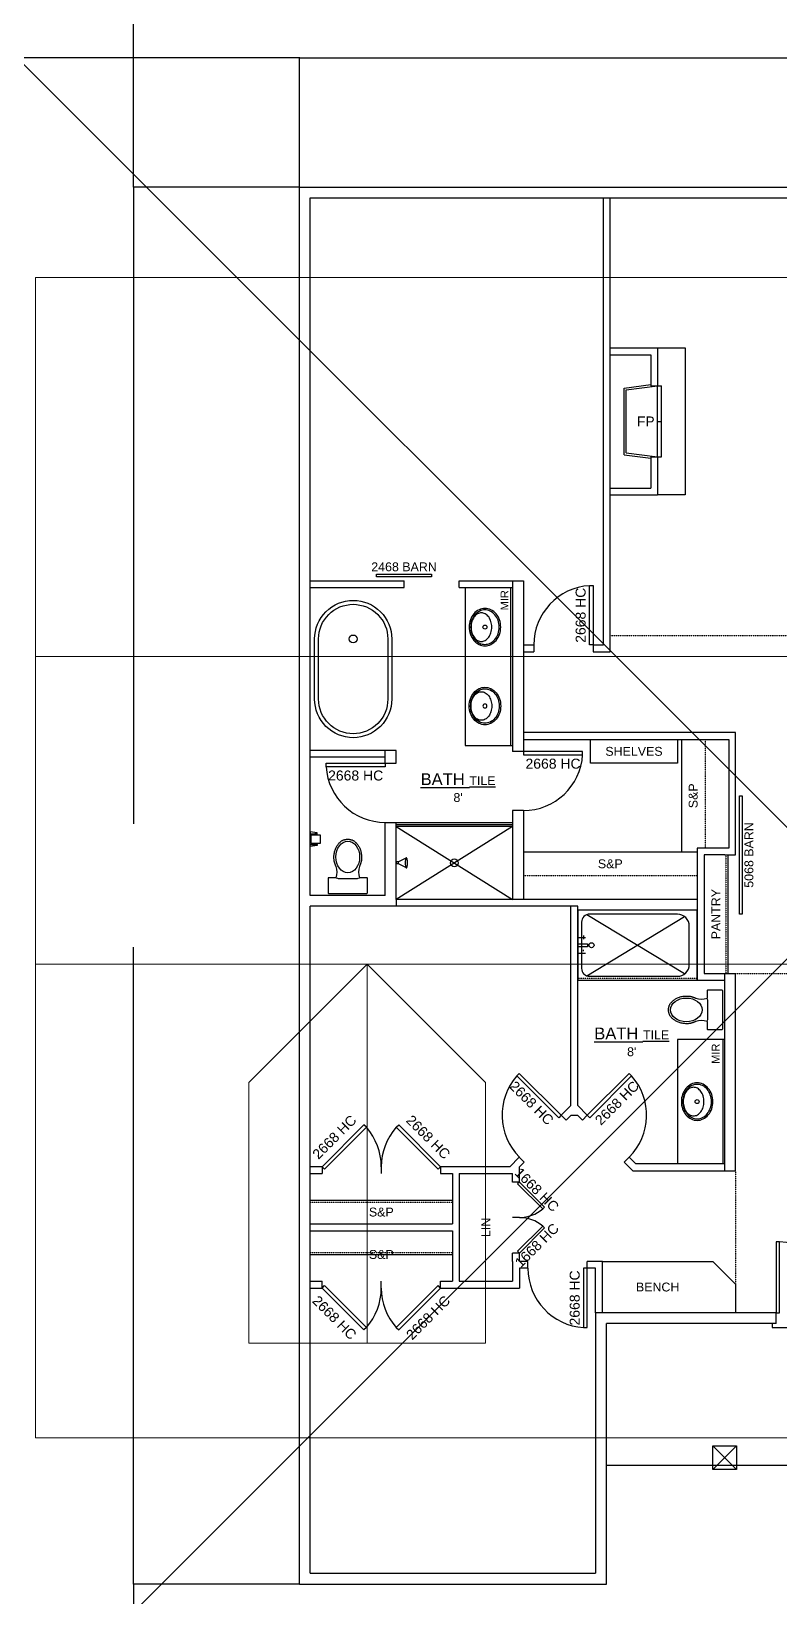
# Model space of a CAD drawing. Header units: inches. Extents: x -566 to 3217, y -8304 to 6564.
# Drawn here: x 184 to 563, y 243 to 1037 of the extents above; entities that cross this region are included whole.
import ezdxf

# ---------------------------------------------------------------- set-up
doc = ezdxf.new("R2010")
doc.units = ezdxf.units.IN
doc.header["$MEASUREMENT"] = 0
doc.header["$PDMODE"] = 1
doc.header["$PDSIZE"] = -2
doc.linetypes.add('CENTER2', pattern=[0.027, 0.018, -0.003, 0.003, -0.003])
doc.linetypes.add('HIDDEN2', pattern=[0.0045, 0.003, -0.0015])
doc.layers.get('0').update_dxf_attribs({"lineweight": 25})
doc.layers.get('DEFPOINTS').update_dxf_attribs({"lineweight": 25})
for name, color, linetype, lineweight, true_color in [('1-CAB', 40, 'Continuous', 25, 0xffbf00), ('1-DIM', 22, 'Continuous', 25, 0xcc3300), ('1-DOOR', 9, 'Continuous', 25, 0xc0c0c0), ('1-FIX', 1, 'Continuous', 25, 0xff0000), ('1-FIX-F', 1, 'Continuous', 25, 0xff0000), ('1-MISC', 40, 'Continuous', 25, 0xffbf00), ('1-SOFFIT', 9, 'HIDDEN2', 25, 0xc0c0c0), ('1-WALL', 3, 'Continuous', 25, 0x00ff00), ('RA-LINE', 2, 'Continuous', 25, 0xffff00)]:
    doc.layers.add(name, color=color, linetype=linetype, lineweight=lineweight, true_color=true_color)
doc.layers.add('1-RMNAME', color=7, linetype='Continuous', lineweight=25)
doc.layers.add('1-TEXT', color=7, linetype='Continuous', lineweight=25)
doc.styles.add('Arial', font='arial.ttf')
doc.dimstyles.new('ANNOT', dxfattribs={"dimtxt": 0.083333, "dimasz": 0.18, "dimexe": 5e-05, "dimexo": 3.125e-05, "dimgap": 4.5e-05, "dimtad": 1, "dimdec": 3, "dimdsep": 46, "dimlunit": 4, "dimtxsty": 'Arial', "dimblk": 'VW_SLASH', "dimblk1": 'VW_SLASH', "dimblk2": 'VW_SLASH', "dimcen": 0, "dimdle": 5e-05, "dimazin": 0, "dimtfac": 1, "dimtdec": 3, "dimtix": 1, "dimtmove": 0, "dimatfit": 0, "dimldrblk": 'VW_SLASH', "dimfxl": 1, "dimfrac": 2, "dimtolj": 1, "dimarcsym": 0})

# ---------------------------------------------------------------- blocks, each defined once
blk = doc.blocks.new('VW_SLASH')
at = {"color": 0, "linetype": 'ByBlock', "lineweight": -2, "transparency": 16777216}
blk.add_line((0.0003, 0), (-1, 0), dxfattribs=at)
at = {"color": 0, "linetype": 'Continuous', "lineweight": 5, "transparency": 16777216, "flags": 128}
blk.add_lwpolyline([(0.0001, 0.0001), (-0.0001, -0.0001)], dxfattribs=at)
blk = doc.blocks.new('*D392')
at = {"layer": '1-DIM', "color": 0, "lineweight": -2}
for p, q in [((235.63, 1317.89), (235.63, 1677.89)), ((319.67, 957.89), (235.53, 957.89)), ((235.63, 957.89), (235.63, 635.19)), ((235.63, 249.85), (235.63, 572.55)), ((319.67, 249.85), (235.53, 249.85)), ((235.63, -110.15), (235.63, -470.15))]:
    blk.add_line(p, q, dxfattribs=at)
at = {"layer": 'DEFPOINTS', "color": 0}
for p in [(235.63, 957.89), (319.67, 957.89), (319.67, 249.85)]:
    blk.add_point(p, dxfattribs=at)
at = {"layer": '1-DIM', "color": 0, "lineweight": -2, "xscale": 360, "yscale": 360, "zscale": 360}
for p, rotation in [((235.63, 957.89), 270), ((235.63, 249.85), 90)]:
    blk.add_blockref('VW_SLASH', p, dxfattribs=dict(at, rotation=rotation))
at = {"layer": '1-DIM', "color": 0, "insert": (235.63, 603.87), "char_height": 0.0833, "attachment_point": 5, "rotation": 90, "style": 'Arial'}
blk.add_mtext("\\A1;59'", dxfattribs=at)
blk = doc.blocks.new('*D393')
at = {"layer": '1-DIM', "color": 0, "lineweight": -2}
for p, q in [((-40.29, 1023.35), (-400.29, 1023.35)), ((319.71, 858.29), (319.71, 1023.45)), ((319.71, 1023.35), (600.32, 1023.35)), ((943.57, 1023.35), (662.96, 1023.35)), ((943.57, 862.03), (943.57, 1023.45)), ((1303.57, 1023.35), (1663.57, 1023.35))]:
    blk.add_line(p, q, dxfattribs=at)
at = {"layer": 'DEFPOINTS', "color": 0}
for p in [(943.57, 1023.35), (319.71, 858.29), (943.57, 862.03)]:
    blk.add_point(p, dxfattribs=at)
at = {"layer": '1-DIM', "color": 0, "lineweight": -2, "xscale": 360, "yscale": 360, "zscale": 360}
blk.add_blockref('VW_SLASH', (319.71, 1023.35), dxfattribs=at)
at = {"layer": '1-DIM', "color": 0, "lineweight": -2, "xscale": 360, "yscale": 360, "zscale": 360, "rotation": 180}
blk.add_blockref('VW_SLASH', (943.57, 1023.35), dxfattribs=at)
at = {"layer": '1-DIM', "color": 0, "insert": (631.64, 1023.35), "char_height": 0.0833, "attachment_point": 5, "style": 'Arial'}
blk.add_mtext("\\A1;52'", dxfattribs=at)
blk = doc.blocks.new('Group-197')
for p, q in [((-897.06, 1759.85), (-896.35, 1759.64)), ((-895.64, 1759.35), (-886.6, 1759.35)), ((-885.89, 1759.64), (-885.18, 1759.85))]:
    blk.add_line(p, q)
at = {"flags": 128}
blk.add_lwpolyline([(-897.06, 1759.85), (-900.62, 1759.85, 0.414214), (-901.12, 1759.35), (-901.12, 1752.35, 0.414214), (-900.62, 1751.85), (-881.62, 1751.85, 0.414214), (-881.12, 1752.35), (-881.12, 1759.35, 0.414214), (-881.62, 1759.85), (-885.18, 1759.85)], format="xyb", dxfattribs=at)
for centre, radius, start, end in [((-904.8, 1762.72), 8.26, 339.69023, 20.30977), ((-877.44, 1762.72), 8.26, 159.69023, 200.30977), ((-895.64, 1760.35), 1, 225, 270), ((-886.6, 1760.35), 1, 270, 315)]:
    blk.add_arc(centre, radius, start, end)
blk.add_ellipse((-891.12, 1770.35), major_axis=(0, -8), ratio=0.75)
blk.add_open_spline([(-897.06, 1765.58), (-897.46, 1766.42), (-898.36, 1769.63), (-897.52, 1774.91), (-894.48, 1778.63), (-891.89, 1779.35), (-890.35, 1779.35), (-887.76, 1778.63), (-884.72, 1774.91), (-883.88, 1769.63), (-884.78, 1766.42), (-885.18, 1765.58)], degree=2)
blk = doc.blocks.new('SHWR_HEAD')
for p, q in [((-5.21, 2.5), (-1.21, 0.5)), ((-1.21, 0.5), (-0.21, 0.5)), ((-5.21, -2.5), (-1.21, -0.5)), ((-1.21, -0.5), (-0.21, -0.5))]:
    blk.add_line(p, q)
for centre in [(-1.69, 0), (-0.69, 0)]:
    blk.add_arc(centre, 0.691, 313.65467, 46.34533)
at = {"transparency": 33554687}
blk.add_rational_spline([(-5.21, -2.5), (-6.38, -2.5), (-6.38, 2.5), (-5.21, 2.5), (-4.05, 2.5), (-4.05, -2.5), (-5.21, -2.5)], [1, 0.333333333333, 0.333333333333, 1, 0.333333333333, 0.333333333333, 1], degree=3, knots=[0, 0, 0, 0, 0.5, 0.5, 0.5, 1, 1, 1, 1], dxfattribs=at)
blk = doc.blocks.new('Group-198')
for p, q in [((-866.62, 1786.85), (-807.62, 1786.85)), ((-807.62, 1785.85), (-866.62, 1785.85)), ((-866.62, 1785.85), (-807.62, 1748.85)), ((-807.62, 1785.85), (-866.62, 1748.85))]:
    blk.add_line(p, q)
at = {"flags": 128}
blk.add_lwpolyline([(-866.62, 1748.85), (-866.62, 1787.85), (-807.62, 1787.85), (-807.62, 1748.85)], close=True, dxfattribs=at)
blk.add_circle((-837.12, 1767.35), 2)
at = {"rotation": 180}
blk.add_blockref('SHWR_HEAD', (-866.62, 1767.35, -1), dxfattribs=at)
blk = doc.blocks.new('Group-199')
at = {"flags": 128}
blk.add_lwpolyline([(-872.12, 1817.85), (-872.12, 1816.1), (-902.12, 1816.1), (-902.12, 1817.85), (-872.12, 1817.85)], dxfattribs=at)
at = {"color": 1, "linetype": 'Continuous', "true_color": 0xff0000}
blk.add_arc((-872.07, 1817.96), 30.1, 183.53114, 269.91048, dxfattribs=at)
blk = doc.blocks.new('Group-200')
at = {"flags": 128}
blk.add_lwpolyline([(-802.12, 1823.85), (-802.12, 1822.1), (-772.12, 1822.1), (-772.12, 1823.85), (-802.12, 1823.85)], dxfattribs=at)
at = {"color": 1, "linetype": 'Continuous', "true_color": 0xff0000}
blk.add_arc((-802.17, 1823.96), 30.1, 270.08952, 356.46886, dxfattribs=at)
blk = doc.blocks.new('SINK_BATH_1')
at = {"flags": 128}
for points in [[(0, -18, 0.084101), (3.71, -17.37, 0.091322), (6.72, -15.66, 0.103814), (8.8, -12.99, 0.114782), (9.5, -10, 0.114782), (8.8, -7.01, 0.103814), (6.72, -4.34, 0.091322), (3.71, -2.63, 0.084101), (0, -2), (0, -2), (0, -2, 0.084101), (-3.71, -2.63, 0.091322), (-6.72, -4.34, 0.103814), (-8.8, -7.01, 0.114782), (-9.5, -10, 0.114782), (-8.8, -12.99, 0.103814), (-6.72, -15.66, 0.091322), (-3.71, -17.37, 0.084101)], [(0, -17.25), (0, -17.25, 0.084101), (3.46, -16.66, 0.091322), (6.23, -15.08, 0.103814), (8.13, -12.66, 0.114782), (8.75, -10, 0.114782), (8.13, -7.34, 0.103814), (6.23, -4.92, 0.091322), (3.46, -3.34, 0.084101), (0, -2.75), (0, -2.75, 0.084101), (-3.46, -3.34, 0.091322), (-6.23, -4.92, 0.103814), (-8.13, -7.34, 0.114782), (-8.75, -10, 0.114782), (-8.13, -12.66, 0.103814), (-6.23, -15.08, 0.091322), (-3.46, -16.66, 0.084101), (0, -17.25)], [(0, -13.44, 0.073018), (2.87, -13.02, 0.084057), (5.13, -11.9, 0.106512), (6.74, -10.1, 0.130573), (7.25, -8.19, 0.130573), (6.74, -6.27, 0.106512), (5.13, -4.47, 0.084057), (2.87, -3.36, 0.073018), (0, -2.94), (0, -2.94, 0.073018), (-2.87, -3.36, 0.084057), (-5.13, -4.47, 0.106512), (-6.74, -6.27, 0.130573), (-7.25, -8.19, 0.130573), (-6.74, -10.1, 0.106512), (-5.13, -11.9, 0.084057), (-2.87, -13.02, 0.073018)]]:
    blk.add_lwpolyline(points, format="xyb", close=True, dxfattribs=at)
blk.add_circle((0, -10), 1)
blk = doc.blocks.new('Group-201')
at = {"flags": 128}
blk.add_lwpolyline([(-766.87, 1877.85), (-768.62, 1877.85), (-768.62, 1907.85), (-766.87, 1907.85), (-766.87, 1877.85)], dxfattribs=at)
at = {"color": 1, "linetype": 'Continuous', "true_color": 0xff0000}
blk.add_arc((-766.77, 1877.8), 30.1, 93.53114, 179.91048, dxfattribs=at)
blk = doc.blocks.new('Group-202')
at = {"flags": 128}
blk.add_lwpolyline([(-782.99, 1639.43), (-784.23, 1638.2), (-805.44, 1659.41), (-804.2, 1660.65), (-782.99, 1639.43)], dxfattribs=at)
at = {"color": 1, "linetype": 'Continuous', "true_color": 0xff0000}
blk.add_arc((-782.88, 1639.47), 30.1, 138.53114, 224.91048, dxfattribs=at)
blk = doc.blocks.new('Group-203')
at = {"flags": 128}
blk.add_lwpolyline([(-769.75, 1639.43), (-768.51, 1638.2), (-747.3, 1659.41), (-748.54, 1660.65), (-769.75, 1639.43)], dxfattribs=at)
at = {"color": 1, "linetype": 'Continuous', "true_color": 0xff0000}
blk.add_arc((-769.86, 1639.47), 30.1, 315.08952, 41.46886, dxfattribs=at)
blk = doc.blocks.new('Group-204')
for p, q in [((-708.91, 1698.08), (-709.12, 1698.79)), ((-708.62, 1688.33), (-708.62, 1697.37)), ((-709.12, 1686.91), (-708.91, 1687.62))]:
    blk.add_line(p, q)
at = {"flags": 128}
blk.add_lwpolyline([(-709.12, 1686.91), (-709.12, 1683.35, 0.414214), (-708.62, 1682.85), (-701.62, 1682.85, 0.414214), (-701.12, 1683.35), (-701.12, 1702.35, 0.414214), (-701.62, 1702.85), (-708.62, 1702.85, 0.414214), (-709.12, 1702.35), (-709.12, 1698.79)], format="xyb", dxfattribs=at)
for centre, radius, start, end in [((-711.99, 1706.53), 8.26, 249.69023, 290.30977), ((-709.62, 1697.37), 1, 0, 45), ((-711.99, 1679.17), 8.26, 69.69023, 110.30977), ((-709.62, 1688.33), 1, 315, 0)]:
    blk.add_arc(centre, radius, start, end)
blk.add_ellipse((-719.62, 1692.85), major_axis=(8, 0), ratio=0.75)
blk.add_open_spline([(-714.85, 1686.91), (-715.69, 1686.51), (-718.9, 1685.61), (-724.18, 1686.46), (-727.9, 1689.49), (-728.62, 1692.09), (-728.62, 1693.62), (-727.9, 1696.21), (-724.18, 1699.25), (-718.9, 1700.09), (-715.69, 1699.19), (-714.85, 1698.79)], degree=2)
blk = doc.blocks.new('Group-205')
for p, q in [((-720.52, 1711.05), (-770.07, 1741.08)), ((-770.07, 1710.12), (-720.52, 1740.15)), ((-774.62, 1729.6), (-770.62, 1729.6)), ((-771.62, 1730.6), (-771.62, 1728.6)), ((-771.62, 1722.6), (-771.62, 1723.35)), ((-774.62, 1721.6), (-770.62, 1721.6))]:
    blk.add_line(p, q)
at = {"linetype": 'CENTER2'}
blk.add_line((-774.62, 1708.85), (-714.12, 1708.85), dxfattribs=at)
at = {"flags": 128}
for points in [[(-774.62, 1743.35), (-774.62, 1707.85), (-714.12, 1707.85), (-714.12, 1743.35)], [(-774.62, 1726.35), (-769.62, 1726.35), (-769.62, 1724.85), (-774.62, 1724.85)]]:
    blk.add_lwpolyline(points, close=True, dxfattribs=at)
blk.add_lwpolyline([(-718.12, 1735.35, 0.414214), (-724.12, 1741.35), (-768.62, 1741.35, 0.414214), (-772.62, 1737.35), (-772.62, 1713.85, 0.414214), (-768.62, 1709.85), (-724.12, 1709.85, 0.414214), (-718.12, 1715.85)], format="xyb", close=True, dxfattribs=at)
at = {"linetype": 'Continuous'}
blk.add_circle((-767.62, 1725.6), 1.25, dxfattribs=at)
blk = doc.blocks.new('tp')
for p, q in [((3.5, 3.25), (0, 3.75)), ((0, 3.75), (0, 2.75)), ((0, 2.75), (3.5, 2.75)), ((2.25, 2.75), (3.25, 2.75)), ((3.25, 2.75), (2.25, 2.75)), ((2.25, 2.25), (2.25, 2.75)), ((3.25, 2.75), (3.25, 2.25)), ((3.5, 2.75), (3.5, 3.25)), ((0, -3.75), (0, -2.75)), ((0, -2.75), (3.5, -2.75)), ((3.5, -3.25), (0, -3.75)), ((2.25, -2.75), (2.25, -2.25)), ((3.25, -2.75), (2.25, -2.75)), ((3.25, -2.25), (3.25, -2.75)), ((3.5, -2.75), (3.5, -3.25))]:
    blk.add_line(p, q)
at = {"flags": 128}
blk.add_lwpolyline([(0.5, -2.25), (0.5, 2.25), (5, 2.25), (5, -2.25)], close=True, dxfattribs=at)
blk = doc.blocks.new('Group-206')
at = {"flags": 128}
blk.add_lwpolyline([(-904.12, 1613.35), (-902.88, 1612.11), (-881.67, 1633.33), (-882.91, 1634.56), (-904.12, 1613.35)], dxfattribs=at)
at = {"color": 1, "linetype": 'Continuous', "true_color": 0xff0000}
blk.add_arc((-904.66, 1613.22), 30.54, 0.23965, 41.16611, dxfattribs=at)
blk = doc.blocks.new('Group-207')
at = {"flags": 128}
blk.add_lwpolyline([(-844.12, 1613.35), (-845.36, 1612.11), (-866.57, 1633.33), (-865.33, 1634.56), (-844.12, 1613.35)], dxfattribs=at)
at = {"color": 1, "linetype": 'Continuous', "true_color": 0xff0000}
blk.add_arc((-843.58, 1613.22), 30.54, 138.83389, 179.76035, dxfattribs=at)
blk = doc.blocks.new('Group-208')
at = {"flags": 128}
blk.add_lwpolyline([(-904.12, 1551.85), (-902.88, 1553.09), (-881.67, 1531.88), (-882.91, 1530.64), (-904.12, 1551.85)], dxfattribs=at)
at = {"color": 1, "linetype": 'Continuous', "true_color": 0xff0000}
blk.add_arc((-904.66, 1551.98), 30.54, 318.83389, 359.76035, dxfattribs=at)
blk = doc.blocks.new('Group-209')
at = {"flags": 128}
blk.add_lwpolyline([(-844.12, 1551.85), (-845.36, 1553.09), (-866.57, 1531.88), (-865.33, 1530.64), (-844.12, 1551.85)], dxfattribs=at)
at = {"color": 1, "linetype": 'Continuous', "true_color": 0xff0000}
blk.add_arc((-843.58, 1551.98), 30.54, 180.23965, 221.16611, dxfattribs=at)
blk = doc.blocks.new('Group-210')
at = {"flags": 128}
blk.add_lwpolyline([(-769.87, 1561.85), (-771.62, 1561.85), (-771.62, 1531.85), (-769.87, 1531.85), (-769.87, 1561.85)], dxfattribs=at)
at = {"color": 1, "linetype": 'Continuous', "true_color": 0xff0000}
blk.add_arc((-769.77, 1561.9), 30.1, 180.08952, 266.46886, dxfattribs=at)
blk = doc.blocks.new('Group-211')
at = {"flags": 128}
blk.add_lwpolyline([(-674.12, 1539.35), (-672.37, 1539.35), (-672.37, 1575.35), (-674.12, 1575.35), (-674.12, 1539.35)], dxfattribs=at)
at = {"color": 1, "linetype": 'Continuous', "true_color": 0xff0000}
blk.add_arc((-674.2, 1539.31), 36.08, 0.06076, 87.08523, dxfattribs=at)
blk = doc.blocks.new('Group-215')
at = {"color": 1, "linetype": 'Continuous', "true_color": 0xff0000}
for p, q in [((-694.12, 1471.85), (-706.12, 1459.85)), ((-694.12, 1459.85), (-706.12, 1471.85))]:
    blk.add_line(p, q, dxfattribs=at)
at = {"color": 7, "linetype": 'Continuous', "flags": 128}
blk.add_lwpolyline([(-694.12, 1459.85), (-706.12, 1459.85), (-706.12, 1471.85), (-694.12, 1471.85)], close=True, dxfattribs=at)
blk = doc.blocks.new('Group-224')
at = {"flags": 128}
blk.add_lwpolyline([(-804.12, 1569.6), (-805.05, 1570.53), (-792.32, 1583.26), (-791.39, 1582.33), (-804.12, 1569.6)], dxfattribs=at)
at = {"color": 1, "linetype": 'Continuous', "true_color": 0xff0000}
blk.add_arc((-804.25, 1569.06), 18.54, 49.97045, 89.60814, dxfattribs=at)
blk = doc.blocks.new('Group-225')
at = {"flags": 128}
blk.add_lwpolyline([(-804.12, 1605.6), (-805.05, 1604.67), (-792.32, 1591.95), (-791.39, 1592.87), (-804.12, 1605.6)], dxfattribs=at)
at = {"color": 1, "linetype": 'Continuous', "true_color": 0xff0000}
blk.add_arc((-804.25, 1606.14), 18.54, 270.39186, 310.02955, dxfattribs=at)

msp = doc.modelspace()

# ---------------------------------------------------------------- linework, layer by layer
at = {"layer": '1-CAB'}
for p, q in [((426.67, 754.85), (426.67, 674.85)), ((536.67, 619.35), (536.67, 559.35)), ((534.17, 525.85), (534.17, 462.85))]:
    msp.add_line(p, q, dxfattribs=at)
at = {"layer": '1-CAB', "linetype": 'Continuous'}
for p, q in [((513.17, 677.85), (513.17, 620.85)), ((521.17, 620.85), (433.17, 620.85)), ((325.17, 444.35), (397.17, 444.35)), ((325.17, 416.85), (397.17, 416.85))]:
    msp.add_line(p, q, dxfattribs=at)
at = {"layer": '1-CAB', "linetype": 'HIDDEN2'}
for p, q in [((525.17, 677.85), (525.17, 622.85)), ((535.67, 619.35), (535.67, 559.35)), ((521.17, 608.85), (433.17, 608.85)), ((325.17, 443.35), (397.17, 443.35)), ((325.17, 417.85), (397.17, 417.85))]:
    msp.add_line(p, q, dxfattribs=at)
at = {"layer": '1-CAB', "flags": 128}
for points in [[(403.67, 754.85), (403.67, 674.85), (427.67, 674.85)], [(535.17, 525.85), (511.17, 525.85), (511.17, 462.85)]]:
    msp.add_lwpolyline(points, dxfattribs=at)
at = {"layer": '1-CAB', "linetype": 'Continuous', "flags": 128}
for points in [[(511.17, 677.85), (511.17, 665.85), (467.17, 665.85), (467.17, 677.85)], [(473.17, 413.35), (529.17, 413.35), (540.67, 401.85), (540.67, 387.35)]]:
    msp.add_lwpolyline(points, dxfattribs=at)
at = {"layer": '1-DOOR', "flags": 128}
for points in [[(386.67, 761.6), (386.67, 760.35), (358.67, 760.35), (358.67, 761.6)], [(543.92, 589.35), (542.67, 589.35), (542.67, 649.35), (543.92, 649.35)]]:
    msp.add_lwpolyline(points, close=True, dxfattribs=at)
msp.add_lwpolyline([(559.17, 381.85), (559.17, 379.85), (599.17, 379.85), (599.17, 381.85)], dxfattribs=at)
at = {"layer": '1-FIX', "flags": 128}
for points in [[(327.37, 698.36), (327.37, 728.84, -0.414214), (346.92, 748.39, -0.414214), (366.47, 728.84), (366.47, 698.36, -0.414214), (346.92, 678.81, -0.414214)], [(329.37, 698.36), (329.37, 728.84, -0.414214), (346.92, 746.39, -0.414214), (364.47, 728.84), (364.47, 698.36, -0.414214), (346.92, 680.81, -0.414214)]]:
    msp.add_lwpolyline(points, format="xyb", close=True, dxfattribs=at)
at = {"layer": '1-FIX'}
msp.add_circle((346.92, 728.84), 2, dxfattribs=at)
at = {"layer": '1-FIX-F', "transparency": 33554664}
for p, q in [((484.17, 856.01), (497.67, 857.79)), ((485.17, 855.1), (501.17, 857.1)), ((501.17, 857.1), (503.17, 857.1)), ((501.17, 821.1), (501.17, 857.1)), ((503.17, 821.1), (503.17, 857.1)), ((484.17, 822.19), (484.17, 856.01)), ((485.17, 823.1), (485.17, 855.1)), ((501.17, 839.1), (503.17, 839.1)), ((484.17, 822.19), (497.67, 820.42)), ((485.17, 823.1), (501.17, 821.1)), ((501.17, 821.1), (503.17, 821.1))]:
    msp.add_line(p, q, dxfattribs=at)
at = {"layer": '1-MISC'}
msp.add_line((679.17, 309.85), (475.17, 309.85), dxfattribs=at)
at = {"layer": '1-MISC', "transparency": 33554664, "flags": 128}
msp.add_lwpolyline([(501.17, 876.35), (515.17, 876.35), (515.17, 801.85), (501.17, 801.85)], dxfattribs=at)
at = {"layer": '1-SOFFIT'}
for p, q in [((540.67, 559.35), (617.67, 559.35)), ((540.67, 459.35), (540.67, 387.35))]:
    msp.add_line(p, q, dxfattribs=at)
at = {"layer": '1-SOFFIT', "flags": 128}
msp.add_lwpolyline([(673.67, 856.35), (673.67, 730.35), (477.17, 730.35)], dxfattribs=at)
at = {"layer": '1-WALL'}
for p, q in [((319.67, 249.85), (319.67, 957.85)), ((319.67, 957.85), (679.17, 957.85)), ((325.17, 598.85), (325.17, 952.35)), ((325.17, 952.35), (673.67, 952.35)), ((473.67, 725.85), (473.67, 952.35)), ((477.17, 722.35), (477.17, 952.35)), ((477.17, 876.35), (501.17, 876.35)), ((477.17, 876.35), (501.17, 876.35)), ((477.17, 872.85), (497.67, 872.85)), ((497.67, 872.85), (497.67, 857.1)), ((501.17, 876.35), (501.17, 857.1)), ((497.67, 821.1), (497.67, 805.35)), ((501.17, 821.1), (501.17, 801.85)), ((477.17, 805.35), (497.67, 805.35)), ((477.17, 801.85), (501.17, 801.85)), ((325.17, 758.35), (372.67, 758.35)), ((325.17, 754.85), (372.67, 754.85)), ((372.67, 754.85), (372.67, 758.35)), ((400.67, 758.35), (433.17, 758.35)), ((400.67, 754.85), (400.67, 758.35)), ((400.67, 754.85), (427.67, 754.85)), ((427.67, 758.35), (427.67, 671.85)), ((433.17, 758.35), (433.17, 671.85)), ((433.17, 725.85), (438.42, 725.85)), ((433.17, 722.35), (438.42, 722.35)), ((438.42, 725.85), (438.42, 722.35)), ((468.42, 725.85), (473.67, 725.85)), ((468.42, 725.85), (468.42, 722.35)), ((468.42, 722.35), (477.17, 722.35)), ((363.17, 668.85), (363.17, 672.35)), ((433.17, 671.85), (427.67, 671.85)), ((363.17, 665.85), (368.67, 665.85)), ((363.17, 598.85), (363.17, 635.85)), ((363.17, 635.85), (368.67, 635.85)), ((368.67, 596.85), (368.67, 635.85)), ((427.67, 641.85), (427.67, 596.85)), ((433.17, 641.85), (427.67, 641.85)), ((433.17, 641.85), (433.17, 596.85)), ((535.17, 619.35), (540.67, 619.35)), ((363.17, 598.85), (325.17, 598.85)), ((521.17, 596.85), (368.67, 596.85)), ((368.67, 596.75), (368.67, 593.35)), ((521.17, 596.85), (521.17, 591.35)), ((325.17, 255.35), (325.17, 593.35)), ((460.67, 593.35), (325.17, 593.35)), ((457.17, 492.3), (457.17, 593.35)), ((460.67, 492.3), (460.67, 593.35)), ((521.17, 591.35), (460.67, 591.35)), ((535.17, 459.35), (535.17, 559.35)), ((535.17, 559.35), (540.67, 559.35)), ((540.67, 459.35), (540.67, 559.35)), ((452.3, 487.43), (457.17, 492.3)), ((465.54, 487.43), (460.67, 492.3)), ((452.3, 487.43), (454.78, 484.96)), ((454.78, 484.96), (457.17, 487.35)), ((460.67, 487.35), (457.17, 487.35)), ((463.06, 484.96), (460.67, 487.35)), ((465.54, 487.43), (463.06, 484.96)), ((331.17, 461.35), (325.17, 461.35)), ((331.17, 461.35), (331.17, 457.85)), ((361.17, 461.35), (361.17, 457.85)), ((426.22, 461.35), (391.17, 461.35)), ((391.17, 461.35), (391.17, 457.85)), ((426.22, 461.35), (431.09, 466.22)), ((431.09, 466.22), (433.56, 463.74)), ((431.17, 461.35), (433.56, 463.74)), ((431.17, 453.6), (431.17, 461.35)), ((486.75, 466.22), (484.28, 463.74)), ((488.67, 459.35), (484.28, 463.74)), ((490.12, 462.85), (486.75, 466.22)), ((535.17, 462.85), (490.12, 462.85)), ((325.17, 457.85), (331.17, 457.85)), ((391.17, 457.85), (397.17, 457.85)), ((397.17, 457.85), (397.17, 432.35)), ((400.67, 457.85), (427.67, 457.85)), ((400.67, 457.85), (400.67, 403.35)), ((427.67, 453.6), (427.67, 457.85)), ((431.17, 453.6), (427.67, 453.6)), ((488.67, 459.35), (540.67, 459.35)), ((325.17, 432.35), (397.17, 432.35)), ((325.17, 428.85), (397.17, 428.85)), ((397.17, 428.85), (397.17, 403.35)), ((431.17, 435.6), (427.67, 435.6)), ((431.17, 435.6), (427.67, 435.6)), ((427.67, 413.35), (427.67, 417.6)), ((431.17, 417.6), (427.67, 417.6)), ((427.67, 413.35), (427.67, 403.35)), ((431.17, 413.35), (431.17, 417.6)), ((435.42, 413.35), (431.17, 413.35)), ((435.42, 409.85), (435.42, 413.35)), ((473.17, 413.35), (465.42, 413.35)), ((465.42, 409.85), (465.42, 413.35)), ((473.17, 387.35), (473.17, 413.35)), ((435.42, 409.85), (431.17, 409.85)), ((431.17, 409.85), (431.17, 399.85)), ((469.67, 409.85), (465.42, 409.85)), ((469.67, 387.35), (469.67, 409.85)), ((325.17, 403.35), (331.17, 403.35)), ((325.17, 399.85), (331.17, 399.85)), ((331.17, 399.85), (331.17, 403.35)), ((361.17, 399.85), (361.17, 403.35)), ((391.17, 403.35), (397.17, 403.35)), ((391.17, 399.85), (391.17, 403.35)), ((391.17, 399.85), (431.17, 399.85)), ((400.67, 403.35), (427.67, 403.35)), ((475.17, 249.85), (475.17, 381.85)), ((561.17, 381.85), (475.17, 381.85)), ((561.17, 381.85), (561.17, 387.35)), ((325.17, 255.35), (469.67, 255.35)), ((319.67, 249.85), (475.17, 249.85))]:
    msp.add_line(p, q, dxfattribs=at)
at = {"layer": '1-WALL', "transparency": 33554664}
for p, q in [((497.67, 857.1), (501.17, 857.1)), ((497.67, 821.1), (501.17, 821.1))]:
    msp.add_line(p, q, dxfattribs=at)
at = {"layer": '1-WALL', "flags": 128}
for points in [[(540.67, 619.35), (540.67, 681.35), (433.17, 681.35)], [(433.17, 677.85), (537.17, 677.85), (537.17, 622.85), (521.17, 622.85), (521.17, 596.85)], [(368.67, 665.85), (368.67, 672.35), (325.17, 672.35)], [(363.17, 665.85), (363.17, 668.85), (325.17, 668.85)], [(535.17, 619.35), (524.67, 619.35), (524.67, 559.35), (535.17, 559.35)], [(521.17, 591.35), (521.17, 555.85), (535.17, 555.85)], [(561.17, 387.35), (469.67, 387.35), (469.67, 255.35)]]:
    msp.add_lwpolyline(points, dxfattribs=at)
at = {"layer": 'DEFPOINTS', "color": 6, "true_color": 0xff00ff}
for p, q in [((0, 1200), (1200, 0)), ((1200, 1200), (0, 0))]:
    msp.add_line(p, q, dxfattribs=at)
at = {"layer": 'RA-LINE', "lineweight": 5}
msp.add_line((354, 564), (354, 372), dxfattribs=at)
at = {"layer": 'RA-LINE', "lineweight": 5, "flags": 128}
for points in [[(186, 912), (684, 912), (684, 948), (1014, 948), (1014, 384), (738, 384), (738, 324), (186, 324)], [(294, 372), (414, 372), (414, 504), (354, 564), (294, 504)]]:
    msp.add_lwpolyline(points, close=True, dxfattribs=at)
for points in [[(684, 912), (756, 720), (186, 720)], [(186, 564), (738, 564), (738, 384)]]:
    msp.add_lwpolyline(points, dxfattribs=at)

# ---------------------------------------------------------------- block references
at = {"layer": '1-DOOR'}
for name in ['Group-201', 'Group-200', 'Group-199', 'Group-202', 'Group-203', 'Group-206', 'Group-207', 'Group-225', 'Group-224', 'Group-211', 'Group-210', 'Group-208', 'Group-209']:
    msp.add_blockref(name, (1235.29, -1152), dxfattribs=at)
at = {"layer": '1-FIX', "rotation": 90}
for p in [(403.67, 734.85), (511.17, 494.35)]:
    msp.add_blockref('SINK_BATH_1', p, dxfattribs=at)
at = {"layer": '1-FIX', "xscale": -1, "rotation": 90}
msp.add_blockref('SINK_BATH_1', (403.67, 694.85), dxfattribs=at)
at = {"layer": '1-FIX'}
for name, p in [('Group-198', (1235.29, -1152)), ('tp', (325.17, 627.35)), ('Group-197', (1235.29, -1152)), ('Group-205', (1235.29, -1152)), ('Group-204', (1235.29, -1152))]:
    msp.add_blockref(name, p, dxfattribs=at)
at = {"layer": '1-WALL'}
msp.add_blockref('Group-215', (1235.29, -1152), dxfattribs=at)

# ---------------------------------------------------------------- texts
at = {"layer": '1-RMNAME', "char_height": 6, "attachment_point": 5, "line_spacing_factor": 1.004016, "style": 'Arial'}
for insert in [(400.06, 653.46), (488.03, 524.6)]:
    msp.add_mtext("{\\LBATH }{\\H0.75x;\\LTILE}{\\H1x;\\L\\P}{\\H0.75x;\\l8'}", dxfattribs=dict(at, insert=insert))
at = {"layer": '1-TEXT', "attachment_point": 5, "line_spacing_factor": 1.004016, "style": 'Arial'}
for s, insert, char_height in [('FP', (495.17, 839.1), 5), ('2668 HC', (448.17, 665.6), 5.063), ('2668 HC', (348.17, 659.6), 5.063)]:
    msp.add_mtext(s, dxfattribs=dict(at, insert=insert, char_height=char_height))
at = {"layer": '1-TEXT', "char_height": 4.5, "attachment_point": 5, "line_spacing_factor": 1.004016, "style": 'Arial'}
for s, insert, width in [('2468 BARN ', (372.67, 765.37), 48.0857), ('SHELVES', (489.17, 671.85), 35.2446), ('S&P', (477.17, 614.85), 16.6661), ('S&P', (361.17, 438.35), 16.6661), ('S&P', (361.17, 416.85), 16.6661), ('BENCH', (501.17, 400.35), 26.5018)]:
    msp.add_mtext(s, dxfattribs=dict(at, insert=insert, width=width))
at = {"layer": '1-TEXT', "attachment_point": 5, "line_spacing_factor": 1.004016, "style": 'Arial'}
for s, insert, char_height, rotation in [('2668 HC', (462.17, 740.85), 5.063, 90), ('MIR', (423.6, 748.46), 4, 90), ('MIR', (530.56, 518.64), 4, 90), ('2668 HC', (437.28, 493.62), 5.063, 315), ('2668 HC', (480.56, 493.62), 5.063, 45), ('2668 HC', (337.42, 476.35), 5.063, 45), ('2668 HC', (384.92, 476.35), 5.063, 315), ('1668 HC', (439.99, 449.69), 5.063, 315), ('1668 HC', (439.99, 421.51), 5.063, 45), ('2668 HC', (459.17, 394.85), 5.063, 90), ('2668 HC', (337.42, 384.85), 5.063, 315), ('2668 HC', (384.92, 384.85), 5.063, 45)]:
    msp.add_mtext(s, dxfattribs=dict(at, insert=insert, char_height=char_height, rotation=rotation))
at = {"layer": '1-TEXT', "char_height": 4.5, "attachment_point": 5, "rotation": 90, "line_spacing_factor": 1.004016, "style": 'Arial'}
for s, insert, width in [('S&P', (519.17, 649.35), 16.6661), ('5068 BARN ', (547.43, 619.35), 48.0857), ('PANTRY', (530.67, 589.35), 30.3268), ('LIN', (414.17, 430.6), 10.6554)]:
    msp.add_mtext(s, dxfattribs=dict(at, insert=insert, width=width))

# ---------------------------------------------------------------- dimensions: what is measured, and where the dimension line sits
at = {"layer": '1-DIM'}
dim = msp.add_linear_dim(base=(235.63, 957.89), p1=(319.67, 249.85), p2=(319.67, 957.89), angle=270, dimstyle='ANNOT', override={"dimtxt": 0.083333, "dimasz": 360, "dimexe": 0.1, "dimgap": 31.25, "dimtad": 0, "dimdec": 0, "dimpost": '<>', "dimtxsty": 'Arial', "dimdle": 0.1}, dxfattribs=at)
dim.commit()
dim.dimension.update_dxf_attribs({"geometry": '*D392', "text_midpoint": (235.63, 603.87)})
dim = msp.add_linear_dim(base=(943.57, 1023.35), p1=(319.71, 858.29), p2=(943.57, 862.03), dimstyle='ANNOT', override={"dimtxt": 0.083333, "dimasz": 360, "dimexe": 0.1, "dimgap": 31.25, "dimtad": 0, "dimdec": 0, "dimpost": '<>', "dimtxsty": 'Arial', "dimdle": 0.1}, dxfattribs=at)
dim.commit()
dim.dimension.update_dxf_attribs({"geometry": '*D393', "text_midpoint": (631.64, 1023.35)})

doc.saveas('drawing.dxf')
